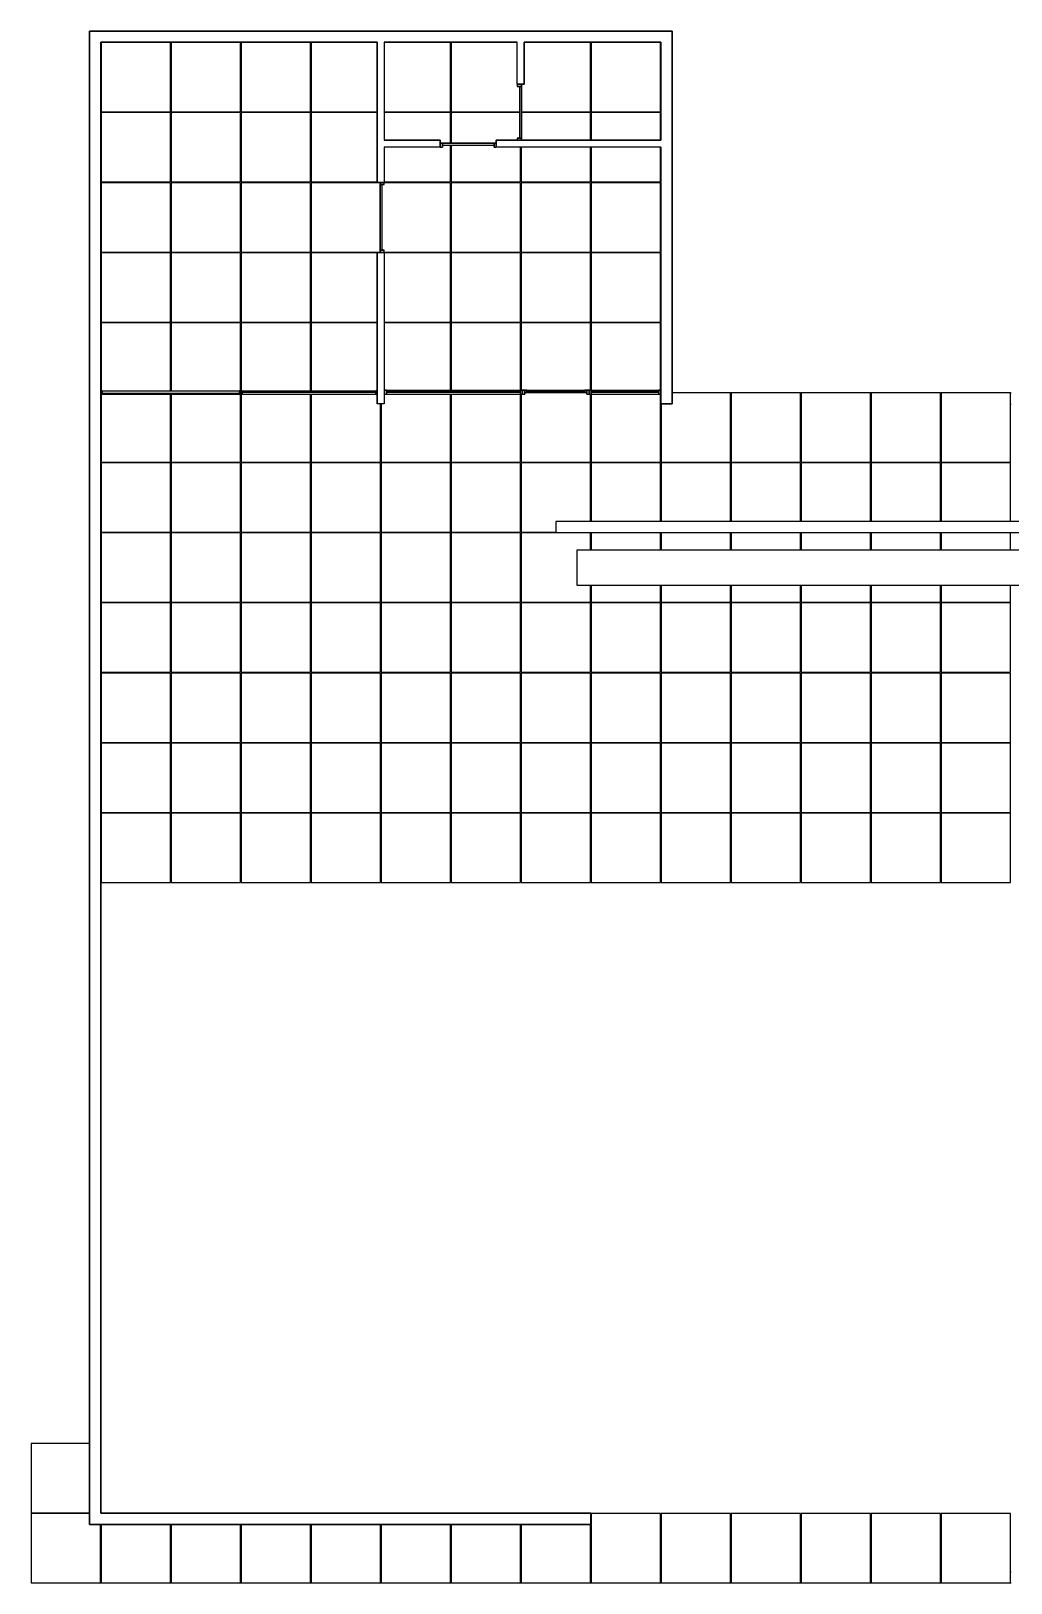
# Model space of a CAD drawing. Extents: x 47005 to 99000, y -15995 to 6160.
# Drawn here: x 47005 to 61000, y -15995 to 6160 of the extents above; entities that cross this region are included whole.
import ezdxf

# ---------------------------------------------------------------- set-up
doc = ezdxf.new("R2010")
doc.units = 0
doc.layers.get('0').update_dxf_attribs({"linetype": 'continuous'})

# ---------------------------------------------------------------- blocks, each defined once
blk = doc.blocks.new('SHAPE2DVIEW')
at = {"color": 0}
for p, q in [((47840, 6160), (47840, -15160)), ((47840, 6160), (56160, 6160)), ((56160, 6160), (47840, 6160)), ((48000, -15000), (48000, 6000)), ((48000, 6000), (51950, 6000)), ((48995, 5995), (48005, 5995)), ((48005, 5995), (48005, 5005)), ((48995, 5005), (48995, 5995)), ((49995, 5995), (49005, 5995)), ((49005, 5995), (49005, 5005)), ((49995, 5005), (49995, 5995)), ((50995, 5995), (50005, 5995)), ((50005, 5995), (50005, 5005)), ((50995, 5005), (50995, 5995)), ((51950, 5995), (51005, 5995)), ((51005, 5995), (51005, 5005)), ((51950, 6000), (51950, 4000)), ((52050, 6000), (52050, 4600)), ((52050, 6000), (53950, 6000)), ((52995, 5995), (52050, 5995)), ((52995, 5005), (52995, 5995)), ((53950, 5995), (53005, 5995)), ((53005, 5995), (53005, 5005)), ((53950, 5400), (53950, 6000)), ((54050, 6000), (56000, 6000)), ((54050, 5400), (54050, 6000)), ((54995, 5995), (54050, 5995)), ((54995, 5005), (54995, 5995)), ((55995, 5995), (55005, 5995)), ((55005, 5995), (55005, 5005)), ((55995, 5005), (55995, 5995)), ((56000, 6000), (56000, 4600)), ((56160, 6160), (56160, 6160)), ((56160, 840), (56160, 6160)), ((53950, 5400), (53950, 5370)), ((54010, 5400), (53950, 5400)), ((53950, 5400), (54050, 5400)), ((54010, 5370), (53950, 5370)), ((54010, 5370), (53980, 5370)), ((53980, 5370), (53980, 4630)), ((54010, 5400), (54010, 5370)), ((54010, 5370), (54010, 4630)), ((48005, 5005), (48995, 5005)), ((48995, 4995), (48005, 4995)), ((48005, 4995), (48005, 4005)), ((48995, 4005), (48995, 4995)), ((49005, 5005), (49995, 5005)), ((49995, 4995), (49005, 4995)), ((49005, 4995), (49005, 4005)), ((49995, 4005), (49995, 4995)), ((50005, 5005), (50995, 5005)), ((50995, 4995), (50005, 4995)), ((50005, 4995), (50005, 4005)), ((50995, 4005), (50995, 4995)), ((51005, 5005), (51950, 5005)), ((51950, 4995), (51005, 4995)), ((51005, 4995), (51005, 4005)), ((52050, 5005), (52995, 5005)), ((52995, 4995), (52050, 4995)), ((52995, 4560), (52995, 4995)), ((53005, 5005), (53980, 5005)), ((53980, 4995), (53005, 4995)), ((53005, 4995), (53005, 4560)), ((54010, 5005), (54995, 5005)), ((54995, 4995), (54010, 4995)), ((54995, 4600), (54995, 4995)), ((55005, 5005), (55995, 5005)), ((55995, 4995), (55005, 4995)), ((55005, 4995), (55005, 4600)), ((55995, 4600), (55995, 4995)), ((52850, 4600), (52050, 4600)), ((52050, 4500), (52050, 4000)), ((52850, 4500), (52050, 4500)), ((52850, 4500), (52850, 4600)), ((52850, 4560), (52880, 4560)), ((52850, 4560), (52850, 4500)), ((52850, 4500), (52880, 4500)), ((52880, 4560), (52880, 4500)), ((52880, 4560), (52880, 4530)), ((52880, 4560), (53620, 4560)), ((52880, 4530), (53620, 4530)), ((52995, 4005), (52995, 4530)), ((53005, 4530), (53005, 4005)), ((53620, 4500), (53620, 4560)), ((53620, 4560), (53650, 4560)), ((53620, 4530), (53620, 4560)), ((53620, 4500), (53650, 4500)), ((56000, 4600), (53650, 4600)), ((53650, 4600), (53650, 4500)), ((53650, 4500), (53650, 4560)), ((56000, 4500), (53650, 4500)), ((53950, 4630), (53950, 4600)), ((53950, 4630), (54010, 4630)), ((53950, 4600), (54010, 4600)), ((53980, 4630), (54010, 4630)), ((53995, 4005), (53995, 4500)), ((54005, 4500), (54005, 4005)), ((54010, 4630), (54010, 4600)), ((54995, 4005), (54995, 4500)), ((55005, 4500), (55005, 4005)), ((55995, 4005), (55995, 4500)), ((56000, 4500), (56000, 840)), ((48005, 4005), (48995, 4005)), ((48995, 3995), (48005, 3995)), ((48005, 3995), (48005, 3005)), ((48995, 3005), (48995, 3995)), ((49005, 4005), (49995, 4005)), ((49995, 3995), (49005, 3995)), ((49005, 3995), (49005, 3005)), ((49995, 3005), (49995, 3995)), ((50005, 4005), (50995, 4005)), ((50995, 3995), (50005, 3995)), ((50005, 3995), (50005, 3005)), ((50995, 3005), (50995, 3995)), ((51005, 4005), (51950, 4005)), ((51990, 3995), (51005, 3995)), ((51005, 3995), (51005, 3005)), ((51950, 4000), (52050, 4000)), ((52050, 4000), (51990, 4000)), ((51990, 3970), (51990, 4000)), ((52050, 4005), (52995, 4005)), ((52050, 3970), (52050, 4000)), ((52995, 3995), (52050, 3995)), ((52995, 3005), (52995, 3995)), ((53005, 4005), (53995, 4005)), ((53995, 3995), (53005, 3995)), ((53005, 3995), (53005, 3005)), ((53995, 3005), (53995, 3995)), ((54005, 4005), (54995, 4005)), ((54995, 3995), (54005, 3995)), ((54005, 3995), (54005, 3005)), ((54995, 3005), (54995, 3995)), ((55005, 4005), (55995, 4005)), ((55995, 3995), (55005, 3995)), ((55005, 3995), (55005, 3005)), ((55995, 3005), (55995, 3995)), ((52050, 3970), (51990, 3970)), ((52020, 3970), (51990, 3970)), ((51990, 3030), (51990, 3970)), ((52020, 3030), (52020, 3970)), ((48005, 3005), (48995, 3005)), ((48995, 2995), (48005, 2995)), ((48005, 2995), (48005, 2005)), ((48995, 2005), (48995, 2995)), ((49005, 3005), (49995, 3005)), ((49995, 2995), (49005, 2995)), ((49005, 2995), (49005, 2005)), ((49995, 2005), (49995, 2995)), ((50005, 3005), (50995, 3005)), ((50995, 2995), (50005, 2995)), ((50005, 2995), (50005, 2005)), ((50995, 2005), (50995, 2995)), ((51005, 3005), (51990, 3005)), ((51950, 2995), (51005, 2995)), ((51005, 2995), (51005, 2005)), ((51950, 3000), (51950, 840)), ((52050, 3000), (51950, 3000)), ((51990, 3030), (52050, 3030)), ((51990, 3000), (51990, 3030)), ((51990, 3030), (52020, 3030)), ((51990, 3000), (52050, 3000)), ((52050, 3000), (52050, 3030)), ((52050, 3005), (52995, 3005)), ((52050, 3000), (52050, 840)), ((52995, 2995), (52050, 2995)), ((52995, 2005), (52995, 2995)), ((53005, 3005), (53995, 3005)), ((53995, 2995), (53005, 2995)), ((53005, 2995), (53005, 2005)), ((53995, 2005), (53995, 2995)), ((54005, 3005), (54995, 3005)), ((54995, 2995), (54005, 2995)), ((54005, 2995), (54005, 2005)), ((54995, 2005), (54995, 2995)), ((55005, 3005), (55995, 3005)), ((55995, 2995), (55005, 2995)), ((55005, 2995), (55005, 2005)), ((55995, 2005), (55995, 2995)), ((48005, 2005), (48995, 2005)), ((48995, 1995), (48005, 1995)), ((48005, 1995), (48005, 1025)), ((48995, 1025), (48995, 1995)), ((49005, 2005), (49995, 2005)), ((49995, 1995), (49005, 1995)), ((49005, 1995), (49005, 1025)), ((49995, 1025), (49995, 1995)), ((50005, 2005), (50995, 2005)), ((50995, 1995), (50005, 1995)), ((50005, 1995), (50005, 1025)), ((50995, 1025), (50995, 1995)), ((51005, 2005), (51950, 2005)), ((51950, 1995), (51005, 1995)), ((51005, 1995), (51005, 1025)), ((52050, 2005), (52995, 2005)), ((52995, 1995), (52050, 1995)), ((52995, 1035), (52995, 1995)), ((53005, 2005), (53995, 2005)), ((53995, 1995), (53005, 1995)), ((53005, 1995), (53005, 1035)), ((53995, 1035), (53995, 1995)), ((54005, 2005), (54995, 2005)), ((54995, 1995), (54005, 1995)), ((54005, 1995), (54005, 1035)), ((54995, 1035), (54995, 1995)), ((55005, 2005), (55995, 2005)), ((55995, 1995), (55005, 1995)), ((55005, 1995), (55005, 1035)), ((55995, 1035), (55995, 1995)), ((48000, 1025), (48000, 975)), ((48000, 1025), (48020, 1025)), ((48000, 975), (48020, 975)), ((48005, 975), (48005, 5)), ((48020, 1025), (49980, 1025)), ((48020, 1025), (48020, 975)), ((48020, 987), (48020, 985)), ((48020, 987), (49980, 987)), ((48020, 985), (49980, 985)), ((48020, 975), (49980, 975)), ((48995, 5), (48995, 975)), ((49005, 975), (49005, 5)), ((49980, 1025), (50000, 1025)), ((49980, 975), (49980, 1025)), ((49980, 985), (49980, 987)), ((49980, 975), (50000, 975)), ((49995, 5), (49995, 975)), ((50000, 975), (50000, 1025)), ((50000, 1025), (50000, 975)), ((50000, 1025), (50020, 1025)), ((50000, 975), (50020, 975)), ((50005, 975), (50005, 5)), ((50020, 1025), (51930, 1025)), ((50020, 1025), (50020, 975)), ((50020, 1011), (50020, 1005)), ((50020, 1011), (51930, 1011)), ((50020, 1005), (51930, 1005)), ((50020, 975), (51930, 975)), ((50995, 5), (50995, 975)), ((51005, 975), (51005, 5)), ((51930, 1025), (51950, 1025)), ((51930, 975), (51930, 1025)), ((51930, 1005), (51930, 1011)), ((51930, 975), (51950, 975)), ((51950, 975), (51950, 1025)), ((52050, 1035), (52050, 975)), ((52050, 1035), (52080, 1035)), ((52050, 975), (52080, 975)), ((52080, 1035), (53995, 1035)), ((52080, 1035), (52080, 975)), ((52080, 1011), (52080, 1005)), ((52080, 1011), (53995, 1011)), ((52080, 1005), (53995, 1005)), ((52080, 975), (53995, 975)), ((52995, 5), (52995, 975)), ((53005, 975), (53005, 5)), ((53995, 1035), (54025, 1035)), ((53995, 975), (53995, 1035)), ((53995, 1005), (53995, 1011)), ((53995, 5), (53995, 975)), ((53995, 975), (54025, 975)), ((54005, 975), (54005, 5)), ((54025, 975), (54025, 1035)), ((54025, 1035), (54055, 1035)), ((54025, 1035), (54025, 975)), ((54025, 975), (54055, 975)), ((54055, 1035), (54055, 975)), ((54055, 1005), (54058, 1005)), ((54945, 995), (54055, 995)), ((54058, 1035), (54058, 1005)), ((54058, 1035), (54088, 1035)), ((54058, 1005), (54088, 1005)), ((54088, 1035), (54912, 1035)), ((54088, 1035), (54088, 1005)), ((54088, 1023), (54088, 1020)), ((54088, 1023), (54912, 1023)), ((54088, 1020), (54912, 1020)), ((54088, 1005), (54912, 1005)), ((54912, 1035), (54942, 1035)), ((54912, 1005), (54912, 1035)), ((54912, 1020), (54912, 1023)), ((54912, 1005), (54942, 1005)), ((54942, 1005), (54942, 1035)), ((54942, 1005), (54945, 1005)), ((54945, 975), (54945, 1035)), ((54945, 1035), (54975, 1035)), ((54945, 975), (54975, 975)), ((54975, 1035), (54975, 975)), ((54975, 1035), (55005, 1035)), ((54975, 975), (54975, 1035)), ((54975, 975), (55005, 975)), ((54995, 5), (54995, 975)), ((55005, 1035), (55970, 1035)), ((55005, 1035), (55005, 975)), ((55005, 1011), (55005, 1005)), ((55005, 1011), (55970, 1011)), ((55005, 1005), (55970, 1005)), ((55005, 975), (55005, 5)), ((55005, 975), (55970, 975)), ((55970, 1035), (56000, 1035)), ((55970, 975), (55970, 1035)), ((55970, 1005), (55970, 1011)), ((55970, 975), (56000, 975)), ((55995, 5), (55995, 975)), ((56000, 975), (56000, 1035)), ((56995, 995), (56160, 995)), ((56995, 5), (56995, 995)), ((56995, 995), (57005, 995)), ((57995, 995), (57005, 995)), ((57005, 995), (57005, 5)), ((57995, 5), (57995, 995)), ((57995, 995), (58005, 995)), ((58995, 995), (58005, 995)), ((58005, 995), (58005, 5)), ((58995, 5), (58995, 995)), ((58995, 995), (59005, 995)), ((59995, 995), (59005, 995)), ((59005, 995), (59005, 5)), ((59995, 5), (59995, 995)), ((59995, 995), (60005, 995)), ((60995, 995), (60005, 995)), ((60005, 995), (60005, 5)), ((60995, 5), (60995, 995)), ((60995, 995), (61005, 995)), ((52050, 840), (51950, 840)), ((51995, 5), (51995, 840)), ((52005, 840), (52005, 5)), ((55995, 835), (56005, 835)), ((56000, 840), (56160, 840)), ((56005, 840), (56005, 5)), ((56995, 835), (57005, 835)), ((57995, 835), (58005, 835)), ((58995, 835), (59005, 835)), ((59995, 835), (60005, 835)), ((60995, 835), (61005, 835)), ((48005, 5), (48995, 5)), ((49005, 5), (49995, 5)), ((50005, 5), (50995, 5)), ((51005, 5), (51995, 5)), ((52005, 5), (52995, 5)), ((53005, 5), (53995, 5)), ((54005, 5), (54995, 5)), ((55005, 5), (55995, 5)), ((56005, 5), (56995, 5)), ((57005, 5), (57995, 5)), ((58005, 5), (58995, 5)), ((59005, 5), (59995, 5)), ((60005, 5), (60995, 5)), ((48995, -5), (48005, -5)), ((48005, -5), (48005, -995)), ((48995, -995), (48995, -5)), ((49995, -5), (49005, -5)), ((49005, -5), (49005, -995)), ((49995, -995), (49995, -5)), ((50995, -5), (50005, -5)), ((50005, -5), (50005, -995)), ((50995, -995), (50995, -5)), ((51995, -5), (51005, -5)), ((51005, -5), (51005, -995)), ((51995, -995), (51995, -5)), ((52995, -5), (52005, -5)), ((52005, -5), (52005, -995)), ((52995, -995), (52995, -5)), ((53995, -5), (53005, -5)), ((53005, -5), (53005, -995)), ((53995, -995), (53995, -5)), ((54995, -5), (54005, -5)), ((54005, -5), (54005, -995)), ((54995, -840), (54995, -5)), ((55995, -5), (55005, -5)), ((55005, -5), (55005, -840)), ((55995, -840), (55995, -5)), ((56995, -5), (56005, -5)), ((56005, -5), (56005, -840)), ((56995, -840), (56995, -5)), ((57995, -5), (57005, -5)), ((57005, -5), (57005, -840)), ((57995, -840), (57995, -5)), ((58995, -5), (58005, -5)), ((58005, -5), (58005, -840)), ((58995, -840), (58995, -5)), ((59995, -5), (59005, -5)), ((59005, -5), (59005, -840)), ((59995, -840), (59995, -5)), ((60995, -5), (60005, -5)), ((60005, -5), (60005, -840)), ((60995, -840), (60995, -5)), ((73330, -840), (54500, -840)), ((54500, -840), (54500, -1000)), ((48005, -995), (48995, -995)), ((48995, -1005), (48005, -1005)), ((48005, -1005), (48005, -1995)), ((48995, -1995), (48995, -1005)), ((49005, -995), (49995, -995)), ((49995, -1005), (49005, -1005)), ((49005, -1005), (49005, -1995)), ((49995, -1995), (49995, -1005)), ((50005, -995), (50995, -995)), ((50995, -1005), (50005, -1005)), ((50005, -1005), (50005, -1995)), ((50995, -1995), (50995, -1005)), ((51005, -995), (51995, -995)), ((51995, -1005), (51005, -1005)), ((51005, -1005), (51005, -1995)), ((51995, -1995), (51995, -1005)), ((52005, -995), (52995, -995)), ((52995, -1005), (52005, -1005)), ((52005, -1005), (52005, -1995)), ((52995, -1995), (52995, -1005)), ((53005, -995), (53995, -995)), ((53995, -1005), (53005, -1005)), ((53005, -1005), (53005, -1995)), ((53995, -1995), (53995, -1005)), ((54005, -995), (54500, -995)), ((54995, -1005), (54005, -1005)), ((54005, -1005), (54005, -1995)), ((54500, -1000), (73330, -1000)), ((54995, -1250), (54995, -1005)), ((55995, -1005), (55005, -1005)), ((55005, -1005), (55005, -1250)), ((55995, -1250), (55995, -1005)), ((56995, -1005), (56005, -1005)), ((56005, -1005), (56005, -1250)), ((56995, -1250), (56995, -1005)), ((57995, -1005), (57005, -1005)), ((57005, -1005), (57005, -1250)), ((57995, -1250), (57995, -1005)), ((58995, -1005), (58005, -1005)), ((58005, -1005), (58005, -1250)), ((58995, -1250), (58995, -1005)), ((59995, -1005), (59005, -1005)), ((59005, -1005), (59005, -1250)), ((59995, -1250), (59995, -1005)), ((60995, -1005), (60005, -1005)), ((60005, -1005), (60005, -1250)), ((60995, -1250), (60995, -1005)), ((54800, -1250), (54800, -1750)), ((70200, -1250), (54800, -1250)), ((54800, -1750), (70200, -1750)), ((54995, -1995), (54995, -1750)), ((55005, -1750), (55005, -1995)), ((55995, -1995), (55995, -1750)), ((56005, -1750), (56005, -1995)), ((56995, -1995), (56995, -1750)), ((57005, -1750), (57005, -1995)), ((57995, -1995), (57995, -1750)), ((58005, -1750), (58005, -1995)), ((58995, -1995), (58995, -1750)), ((59005, -1750), (59005, -1995)), ((59995, -1995), (59995, -1750)), ((60005, -1750), (60005, -1995)), ((60995, -1995), (60995, -1750)), ((48005, -1995), (48995, -1995)), ((48995, -2005), (48005, -2005)), ((48005, -2005), (48005, -2995)), ((48995, -2995), (48995, -2005)), ((49005, -1995), (49995, -1995)), ((49995, -2005), (49005, -2005)), ((49005, -2005), (49005, -2995)), ((49995, -2995), (49995, -2005)), ((50005, -1995), (50995, -1995)), ((50995, -2005), (50005, -2005)), ((50005, -2005), (50005, -2995)), ((50995, -2995), (50995, -2005)), ((51005, -1995), (51995, -1995)), ((51995, -2005), (51005, -2005)), ((51005, -2005), (51005, -2995)), ((51995, -2995), (51995, -2005)), ((52005, -1995), (52995, -1995)), ((52995, -2005), (52005, -2005)), ((52005, -2005), (52005, -2995)), ((52995, -2995), (52995, -2005)), ((53005, -1995), (53995, -1995)), ((53995, -2005), (53005, -2005)), ((53005, -2005), (53005, -2995)), ((53995, -2995), (53995, -2005)), ((54005, -1995), (54995, -1995)), ((54995, -2005), (54005, -2005)), ((54005, -2005), (54005, -2995)), ((54995, -2995), (54995, -2005)), ((55005, -1995), (55995, -1995)), ((55995, -2005), (55005, -2005)), ((55005, -2005), (55005, -2995)), ((55995, -2995), (55995, -2005)), ((56005, -1995), (56995, -1995)), ((56995, -2005), (56005, -2005)), ((56005, -2005), (56005, -2995)), ((56995, -2995), (56995, -2005)), ((57005, -1995), (57995, -1995)), ((57995, -2005), (57005, -2005)), ((57005, -2005), (57005, -2995)), ((57995, -2995), (57995, -2005)), ((58005, -1995), (58995, -1995)), ((58995, -2005), (58005, -2005)), ((58005, -2005), (58005, -2995)), ((58995, -2995), (58995, -2005)), ((59005, -1995), (59995, -1995)), ((59995, -2005), (59005, -2005)), ((59005, -2005), (59005, -2995)), ((59995, -2995), (59995, -2005)), ((60005, -1995), (60995, -1995)), ((60995, -2005), (60005, -2005)), ((60005, -2005), (60005, -2995)), ((60995, -2995), (60995, -2005)), ((48005, -2995), (48995, -2995)), ((48995, -3005), (48005, -3005)), ((48005, -3005), (48005, -3995)), ((48995, -3995), (48995, -3005)), ((49005, -2995), (49995, -2995)), ((49995, -3005), (49005, -3005)), ((49005, -3005), (49005, -3995)), ((49995, -3995), (49995, -3005)), ((50005, -2995), (50995, -2995)), ((50995, -3005), (50005, -3005)), ((50005, -3005), (50005, -3995)), ((50995, -3995), (50995, -3005)), ((51005, -2995), (51995, -2995)), ((51995, -3005), (51005, -3005)), ((51005, -3005), (51005, -3995)), ((51995, -3995), (51995, -3005)), ((52005, -2995), (52995, -2995)), ((52995, -3005), (52005, -3005)), ((52005, -3005), (52005, -3995)), ((52995, -3995), (52995, -3005)), ((53005, -2995), (53995, -2995)), ((53995, -3005), (53005, -3005)), ((53005, -3005), (53005, -3995)), ((53995, -3995), (53995, -3005)), ((54005, -2995), (54995, -2995)), ((54995, -3005), (54005, -3005)), ((54005, -3005), (54005, -3995)), ((54995, -3995), (54995, -3005)), ((55005, -2995), (55995, -2995)), ((55995, -3005), (55005, -3005)), ((55005, -3005), (55005, -3995)), ((55995, -3995), (55995, -3005)), ((56005, -2995), (56995, -2995)), ((56995, -3005), (56005, -3005)), ((56005, -3005), (56005, -3995)), ((56995, -3995), (56995, -3005)), ((57005, -2995), (57995, -2995)), ((57995, -3005), (57005, -3005)), ((57005, -3005), (57005, -3995)), ((57995, -3995), (57995, -3005)), ((58005, -2995), (58995, -2995)), ((58995, -3005), (58005, -3005)), ((58005, -3005), (58005, -3995)), ((58995, -3995), (58995, -3005)), ((59005, -2995), (59995, -2995)), ((59995, -3005), (59005, -3005)), ((59005, -3005), (59005, -3995)), ((59995, -3995), (59995, -3005)), ((60005, -2995), (60995, -2995)), ((60995, -3005), (60005, -3005)), ((60005, -3005), (60005, -3995)), ((60995, -3995), (60995, -3005)), ((48005, -3995), (48995, -3995)), ((48995, -4005), (48005, -4005)), ((48005, -4005), (48005, -4995)), ((48995, -4995), (48995, -4005)), ((49005, -3995), (49995, -3995)), ((49995, -4005), (49005, -4005)), ((49005, -4005), (49005, -4995)), ((49995, -4995), (49995, -4005)), ((50005, -3995), (50995, -3995)), ((50995, -4005), (50005, -4005)), ((50005, -4005), (50005, -4995)), ((50995, -4995), (50995, -4005)), ((51005, -3995), (51995, -3995)), ((51995, -4005), (51005, -4005)), ((51005, -4005), (51005, -4995)), ((51995, -4995), (51995, -4005)), ((52005, -3995), (52995, -3995)), ((52995, -4005), (52005, -4005)), ((52005, -4005), (52005, -4995)), ((52995, -4995), (52995, -4005)), ((53005, -3995), (53995, -3995)), ((53995, -4005), (53005, -4005)), ((53005, -4005), (53005, -4995)), ((53995, -4995), (53995, -4005)), ((54005, -3995), (54995, -3995)), ((54995, -4005), (54005, -4005)), ((54005, -4005), (54005, -4995)), ((54995, -4995), (54995, -4005)), ((55005, -3995), (55995, -3995)), ((55995, -4005), (55005, -4005)), ((55005, -4005), (55005, -4995)), ((55995, -4995), (55995, -4005)), ((56005, -3995), (56995, -3995)), ((56995, -4005), (56005, -4005)), ((56005, -4005), (56005, -4995)), ((56995, -4995), (56995, -4005)), ((57005, -3995), (57995, -3995)), ((57995, -4005), (57005, -4005)), ((57005, -4005), (57005, -4995)), ((57995, -4995), (57995, -4005)), ((58005, -3995), (58995, -3995)), ((58995, -4005), (58005, -4005)), ((58005, -4005), (58005, -4995)), ((58995, -4995), (58995, -4005)), ((59005, -3995), (59995, -3995)), ((59995, -4005), (59005, -4005)), ((59005, -4005), (59005, -4995)), ((59995, -4995), (59995, -4005)), ((60005, -3995), (60995, -3995)), ((60995, -4005), (60005, -4005)), ((60005, -4005), (60005, -4995)), ((60995, -4995), (60995, -4005)), ((48005, -4995), (48995, -4995)), ((48995, -5005), (48005, -5005)), ((48005, -5005), (48005, -5995)), ((48995, -5995), (48995, -5005)), ((49005, -4995), (49995, -4995)), ((49995, -5005), (49005, -5005)), ((49005, -5005), (49005, -5995)), ((49995, -5995), (49995, -5005)), ((50005, -4995), (50995, -4995)), ((50995, -5005), (50005, -5005)), ((50005, -5005), (50005, -5995)), ((50995, -5995), (50995, -5005)), ((51005, -4995), (51995, -4995)), ((51995, -5005), (51005, -5005)), ((51005, -5005), (51005, -5995)), ((51995, -5995), (51995, -5005)), ((52005, -4995), (52995, -4995)), ((52995, -5005), (52005, -5005)), ((52005, -5005), (52005, -5995)), ((52995, -5995), (52995, -5005)), ((53005, -4995), (53995, -4995)), ((53995, -5005), (53005, -5005)), ((53005, -5005), (53005, -5995)), ((53995, -5995), (53995, -5005)), ((54005, -4995), (54995, -4995)), ((54995, -5005), (54005, -5005)), ((54005, -5005), (54005, -5995)), ((54995, -5995), (54995, -5005)), ((55005, -4995), (55995, -4995)), ((55995, -5005), (55005, -5005)), ((55005, -5005), (55005, -5995)), ((55995, -5995), (55995, -5005)), ((56005, -4995), (56995, -4995)), ((56995, -5005), (56005, -5005)), ((56005, -5005), (56005, -5995)), ((56995, -5995), (56995, -5005)), ((57005, -4995), (57995, -4995)), ((57995, -5005), (57005, -5005)), ((57005, -5005), (57005, -5995)), ((57995, -5995), (57995, -5005)), ((58005, -4995), (58995, -4995)), ((58995, -5005), (58005, -5005)), ((58005, -5005), (58005, -5995)), ((58995, -5995), (58995, -5005)), ((59005, -4995), (59995, -4995)), ((59995, -5005), (59005, -5005)), ((59005, -5005), (59005, -5995)), ((59995, -5995), (59995, -5005)), ((60005, -4995), (60995, -4995)), ((60995, -5005), (60005, -5005)), ((60005, -5005), (60005, -5995)), ((60995, -5995), (60995, -5005)), ((48005, -5995), (48995, -5995)), ((49005, -5995), (49995, -5995)), ((50005, -5995), (50995, -5995)), ((51005, -5995), (51995, -5995)), ((52005, -5995), (52995, -5995)), ((53005, -5995), (53995, -5995)), ((54005, -5995), (54995, -5995)), ((55005, -5995), (55995, -5995)), ((56005, -5995), (56995, -5995)), ((57005, -5995), (57995, -5995)), ((58005, -5995), (58995, -5995)), ((59005, -5995), (59995, -5995)), ((60005, -5995), (60995, -5995)), ((47005, -14005), (47005, -14995)), ((47840, -14005), (47005, -14005)), ((47005, -14995), (47840, -14995)), ((47005, -14995), (47005, -15005)), ((47840, -15005), (47005, -15005)), ((47005, -15005), (47005, -15995)), ((47165, -14995), (47165, -15005)), ((55000, -15000), (48000, -15000)), ((55000, -15160), (55000, -15000)), ((55995, -15005), (55005, -15005)), ((55005, -15005), (55005, -15995)), ((55995, -15995), (55995, -15005)), ((56995, -15005), (56005, -15005)), ((56005, -15005), (56005, -15995)), ((56995, -15995), (56995, -15005)), ((57995, -15005), (57005, -15005)), ((57005, -15005), (57005, -15995)), ((57995, -15995), (57995, -15005)), ((58995, -15005), (58005, -15005)), ((58005, -15005), (58005, -15995)), ((58995, -15995), (58995, -15005)), ((59995, -15005), (59005, -15005)), ((59005, -15005), (59005, -15995)), ((59995, -15995), (59995, -15005)), ((60995, -15005), (60005, -15005)), ((60005, -15005), (60005, -15995)), ((60995, -15995), (60995, -15005)), ((47840, -15160), (55000, -15160)), ((47995, -15995), (47995, -15160)), ((48005, -15160), (48005, -15995)), ((48995, -15995), (48995, -15160)), ((49005, -15160), (49005, -15995)), ((49995, -15995), (49995, -15160)), ((50005, -15160), (50005, -15995)), ((50995, -15995), (50995, -15160)), ((51005, -15160), (51005, -15995)), ((51995, -15995), (51995, -15160)), ((52005, -15160), (52005, -15995)), ((52995, -15995), (52995, -15160)), ((53005, -15160), (53005, -15995)), ((53995, -15995), (53995, -15160)), ((54005, -15160), (54005, -15995)), ((54995, -15995), (54995, -15160)), ((47995, -15835), (48005, -15835)), ((48995, -15835), (49005, -15835)), ((49995, -15835), (50005, -15835)), ((50995, -15835), (51005, -15835)), ((51995, -15835), (52005, -15835)), ((52995, -15835), (53005, -15835)), ((53995, -15835), (54005, -15835)), ((54995, -15835), (55005, -15835)), ((55995, -15835), (56005, -15835)), ((56995, -15835), (57005, -15835)), ((57995, -15835), (58005, -15835)), ((58995, -15835), (59005, -15835)), ((59995, -15835), (60005, -15835)), ((60995, -15835), (61005, -15835)), ((47005, -15995), (47995, -15995)), ((47995, -15995), (48005, -15995)), ((48005, -15995), (48995, -15995)), ((48995, -15995), (49005, -15995)), ((49005, -15995), (49995, -15995)), ((49995, -15995), (50005, -15995)), ((50005, -15995), (50995, -15995)), ((50995, -15995), (51005, -15995)), ((51005, -15995), (51995, -15995)), ((51995, -15995), (52005, -15995)), ((52005, -15995), (52995, -15995)), ((52995, -15995), (53005, -15995)), ((53005, -15995), (53995, -15995)), ((53995, -15995), (54005, -15995)), ((54005, -15995), (54995, -15995)), ((54995, -15995), (55005, -15995)), ((55005, -15995), (55995, -15995)), ((55995, -15995), (56005, -15995)), ((56005, -15995), (56995, -15995)), ((56995, -15995), (57005, -15995)), ((57005, -15995), (57995, -15995)), ((57995, -15995), (58005, -15995)), ((58005, -15995), (58995, -15995)), ((58995, -15995), (59005, -15995)), ((59005, -15995), (59995, -15995)), ((59995, -15995), (60005, -15995)), ((60005, -15995), (60995, -15995)), ((60995, -15995), (61005, -15995))]:
    blk.add_line(p, q, dxfattribs=at)
blk = doc.blocks.new('SHAPE2DVIEW001')
at = {"color": 0}
for p, q in [((47840, -15160), (47840, 6160)), ((47840, 6160), (56160, 6160)), ((51950, 6000), (48000, 6000)), ((48000, 6000), (48000, -15000)), ((51950, 4000), (51950, 6000)), ((53950, 6000), (52050, 6000)), ((52050, 6000), (52050, 4600)), ((53950, 5400), (53950, 6000)), ((56000, 6000), (54050, 6000)), ((54050, 6000), (54050, 5400)), ((56000, 4600), (56000, 6000)), ((56160, 6160), (56160, 840)), ((54010, 5400), (53950, 5400)), ((53950, 5400), (53950, 5370)), ((54050, 5400), (53950, 5400)), ((53950, 5370), (54010, 5370)), ((53980, 5370), (53980, 4630)), ((54010, 5370), (53980, 5370)), ((54010, 5370), (54010, 5400)), ((54010, 4630), (54010, 5370)), ((52050, 4600), (52850, 4600)), ((52850, 4500), (52050, 4500)), ((52050, 4500), (52050, 4000)), ((52850, 4600), (52850, 4500)), ((52850, 4560), (52850, 4500)), ((52880, 4560), (52850, 4560)), ((52850, 4500), (52880, 4500)), ((52880, 4500), (52880, 4560)), ((53620, 4560), (52880, 4560)), ((52880, 4560), (52880, 4530)), ((52880, 4530), (53620, 4530)), ((53620, 4560), (53620, 4500)), ((53650, 4560), (53620, 4560)), ((53620, 4530), (53620, 4560)), ((53620, 4500), (53650, 4500)), ((53650, 4500), (53650, 4600)), ((53650, 4600), (56000, 4600)), ((53650, 4500), (53650, 4560)), ((56000, 4500), (53650, 4500)), ((54010, 4630), (53950, 4630)), ((53950, 4630), (53950, 4600)), ((53950, 4600), (54010, 4600)), ((53980, 4630), (54010, 4630)), ((54010, 4600), (54010, 4630)), ((56000, 840), (56000, 4500)), ((52050, 4000), (51950, 4000)), ((52050, 4000), (51990, 4000)), ((51990, 4000), (51990, 3970)), ((52050, 3970), (52050, 4000)), ((51990, 3970), (52050, 3970)), ((52020, 3970), (51990, 3970)), ((51990, 3970), (51990, 3030)), ((52020, 3030), (52020, 3970)), ((51950, 3000), (52050, 3000)), ((51950, 840), (51950, 3000)), ((52050, 3030), (51990, 3030)), ((51990, 3030), (51990, 3000)), ((51990, 3030), (52020, 3030)), ((51990, 3000), (52050, 3000)), ((52050, 3000), (52050, 3030)), ((52050, 3000), (52050, 840)), ((48020, 1025), (48000, 1025)), ((48000, 1025), (48000, 975)), ((48000, 975), (48020, 975)), ((48020, 975), (48020, 1025)), ((49980, 987), (48020, 987)), ((48020, 987), (48020, 985)), ((48020, 985), (49980, 985)), ((50000, 1025), (49980, 1025)), ((49980, 1025), (49980, 975)), ((49980, 985), (49980, 987)), ((49980, 975), (50000, 975)), ((50000, 975), (50000, 1025)), ((50020, 1025), (50000, 1025)), ((50000, 1025), (50000, 975)), ((50000, 975), (50020, 975)), ((50020, 975), (50020, 1025)), ((51930, 1011), (50020, 1011)), ((50020, 1011), (50020, 1005)), ((50020, 1005), (51930, 1005)), ((51950, 1025), (51930, 1025)), ((51930, 1025), (51930, 975)), ((51930, 1005), (51930, 1011)), ((51930, 975), (51950, 975)), ((51950, 975), (51950, 1025)), ((52080, 1035), (52050, 1035)), ((52050, 1035), (52050, 975)), ((52050, 975), (52080, 975)), ((52080, 975), (52080, 1035)), ((53995, 1011), (52080, 1011)), ((52080, 1011), (52080, 1005)), ((52080, 1005), (53995, 1005)), ((54025, 1035), (53995, 1035)), ((53995, 1035), (53995, 975)), ((53995, 1005), (53995, 1011)), ((53995, 975), (54025, 975)), ((54025, 975), (54025, 1035)), ((54025, 1035), (54025, 975)), ((54055, 1035), (54025, 1035)), ((54025, 975), (54055, 975)), ((54055, 975), (54055, 1035)), ((54088, 1035), (54058, 1035)), ((54058, 1035), (54058, 1005)), ((54058, 1005), (54088, 1005)), ((54088, 1005), (54088, 1035)), ((54912, 1023), (54088, 1023)), ((54088, 1023), (54088, 1020)), ((54088, 1020), (54912, 1020)), ((54942, 1035), (54912, 1035)), ((54912, 1035), (54912, 1005)), ((54912, 1020), (54912, 1023)), ((54912, 1005), (54942, 1005)), ((54942, 1005), (54942, 1035)), ((54945, 1035), (54945, 975)), ((54975, 1035), (54945, 1035)), ((54945, 975), (54975, 975)), ((55005, 1035), (54975, 1035)), ((54975, 1035), (54975, 975)), ((54975, 975), (54975, 1035)), ((54975, 975), (55005, 975)), ((55005, 975), (55005, 1035)), ((55970, 1011), (55005, 1011)), ((55005, 1011), (55005, 1005)), ((55005, 1005), (55970, 1005)), ((56000, 1035), (55970, 1035)), ((55970, 1035), (55970, 975)), ((55970, 1005), (55970, 1011)), ((55970, 975), (56000, 975)), ((56000, 975), (56000, 1035)), ((52050, 840), (51950, 840)), ((56160, 840), (56000, 840)), ((73330, -840), (54500, -840)), ((54500, -840), (54500, -1000)), ((54500, -1000), (73330, -1000)), ((48000, -15000), (55000, -15000)), ((55000, -15000), (55000, -15160)), ((55000, -15160), (47840, -15160))]:
    blk.add_line(p, q, dxfattribs=at)

msp = doc.modelspace()

# ---------------------------------------------------------------- block references
at = {"color": 0}
for name in ['SHAPE2DVIEW', 'SHAPE2DVIEW001']:
    msp.add_blockref(name, (0, 0), dxfattribs=at)

doc.saveas('drawing.dxf')
